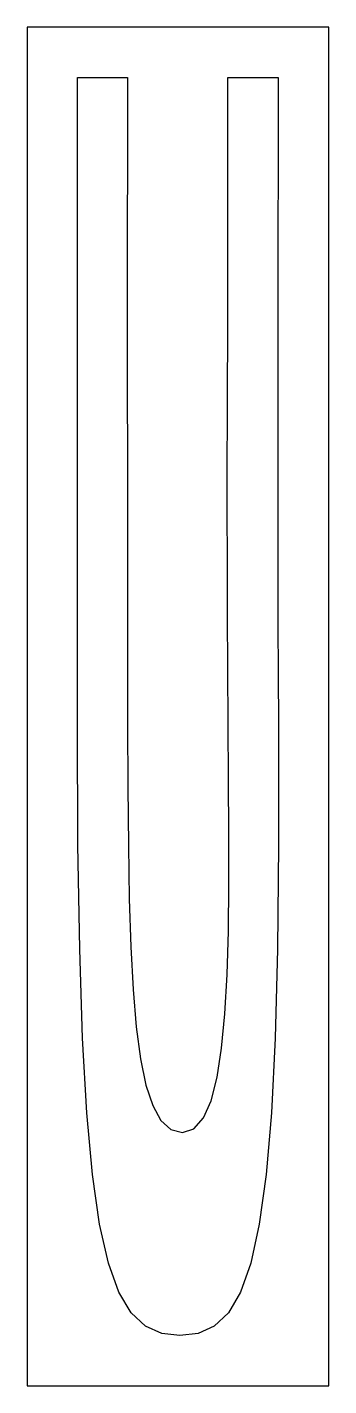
# Model space of a CAD drawing. Extents: x 0 to 24, y 0 to 108.
import ezdxf

# ---------------------------------------------------------------- set-up
doc = ezdxf.new("R2010")
doc.units = 0
doc.layers.add('CUT', color=7, linetype='Continuous')
doc.layers.add('OUTSIDE', color=1, linetype='Continuous')

msp = doc.modelspace()

# ---------------------------------------------------------------- linework, layer by layer
at = {"layer": 'CUT'}
msp.add_lwpolyline([(7.965, 85.36), (7.965, 83.42), (7.965, 81), (7.965, 78.11), (7.975, 74.79), (7.975, 71.06), (7.975, 66.95), (7.985, 62.49), (7.995, 57.71), (7.995, 52.62), (8.015, 47.58), (8.0549, 42.95), (8.1248, 38.72), (8.2547, 34.9), (8.4345, 31.5), (8.6841, 28.54), (9.0237, 26), (9.4532, 23.91), (9.9925, 22.28), (10.6417, 21.1), (11.4307, 20.38), (12.3496, 20.14), (13.2584, 20.43), (14.0175, 21.29), (14.6267, 22.66), (15.1061, 24.53), (15.4657, 26.85), (15.7253, 29.58), (15.9051, 32.69), (16.005, 36.14), (16.0549, 39.89), (16.0549, 43.91), (16.025, 48.17), (15.985, 52.62), (15.9551, 56.98), (15.9351, 61.3), (15.9251, 65.52), (15.9151, 69.55), (15.9151, 73.36), (15.9251, 76.86), (15.9351, 80), (15.9551, 82.71), (15.965, 84.93), (15.975, 104), (15.985, 104), (19.96, 104), (19.9501, 84.54), (19.9401, 82.15), (19.9301, 79.28), (19.9301, 76.01), (19.9301, 72.43), (19.9301, 68.61), (19.9401, 64.63), (19.9501, 60.59), (19.97, 56.56), (19.99, 52.62), (20, 43), (19.9201, 34.7), (19.7303, 27.63), (19.4307, 21.69), (19.0112, 16.8), (18.4619, 12.85), (17.7828, 9.76), (16.9638, 7.44), (16.005, 5.8), (14.8764, 4.74), (13.598, 4.17), (12.1498, 4), (10.7016, 4.17), (9.4132, 4.74), (8.2846, 5.8), (7.3059, 7.44), (6.4669, 9.76), (5.7678, 12.85), (5.1985, 16.8), (4.7491, 21.69), (4.4095, 27.63), (4.1798, 34.7), (4.04, 43), (4, 52.62), (4, 104), (7.975, 104)], close=True, dxfattribs=at)
at = {"layer": 'OUTSIDE'}
msp.add_lwpolyline([(0, 0), (24, 0), (24, 108), (0, 108)], close=True, dxfattribs=at)

doc.saveas('drawing.dxf')
